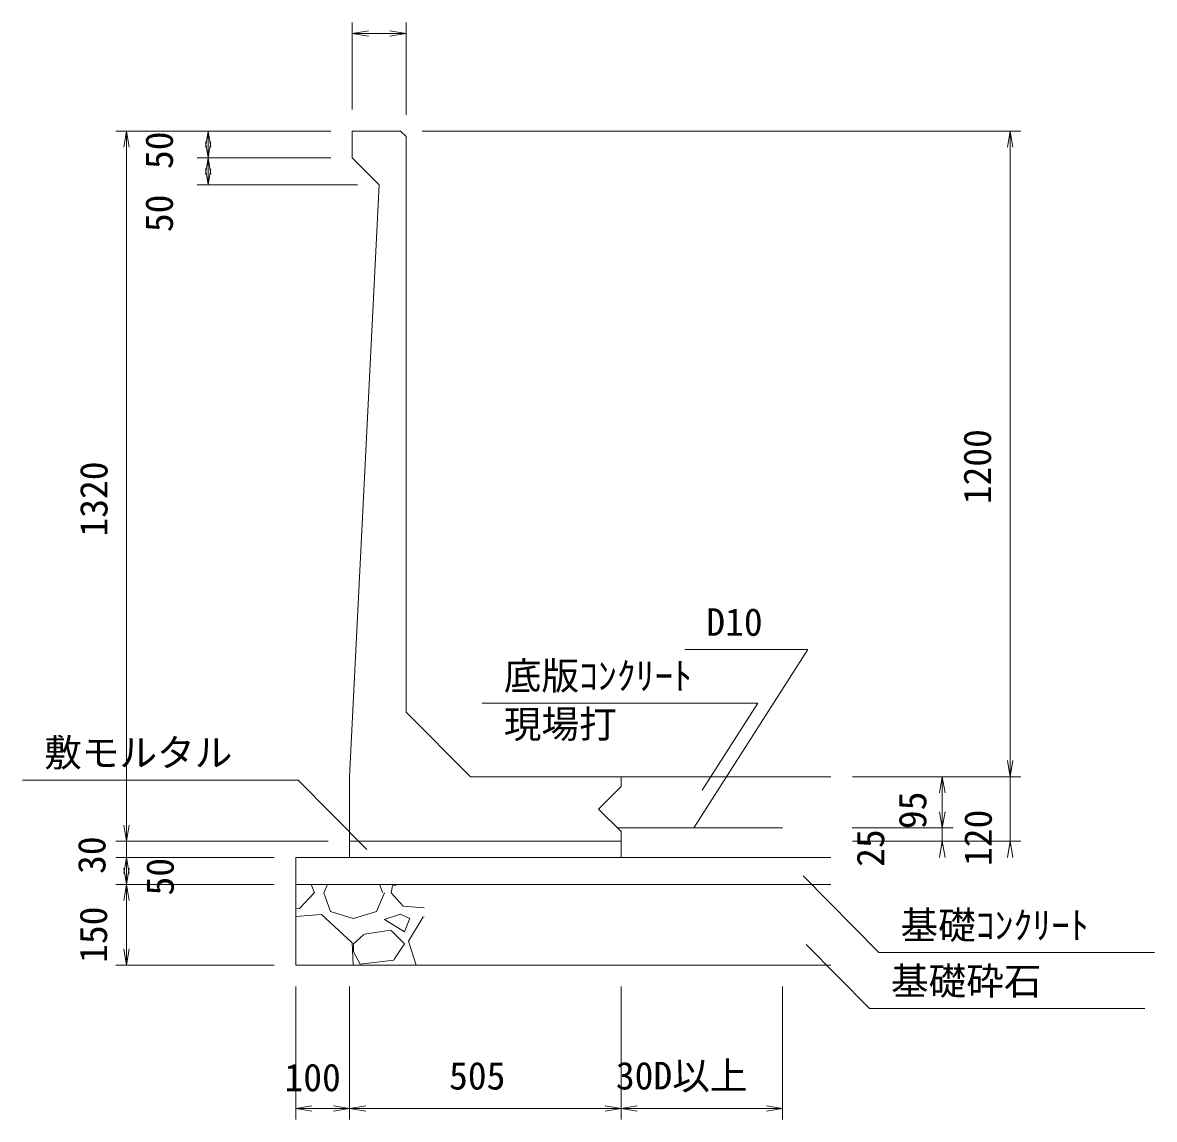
# Model space of a CAD drawing. Units: millimetres, scale not verified. Extents: x 5510 to 89610, y 3940 to 63340.
# Drawn here: x 27729 to 38249, y 28303 to 38494 of the extents above; entities that cross this region are included whole.
import ezdxf
from ezdxf.enums import TextEntityAlignment as Align

# ---------------------------------------------------------------- set-up
doc = ezdxf.new("R2010")
doc.units = ezdxf.units.MM
doc.header["$LTSCALE"] = 40
for name, color, linetype, lineweight in [('D-STR-DIM（寸法）', 7, 'Continuous', 18), ('D-STR-HTXT（旗揚げ）', 2, 'Continuous', 18), ('D-STR-STRn（構造物）', 7, 'Continuous', 18), ('D-STR（構造物外形線）', 1, 'Continuous', 18)]:
    doc.layers.add(name, color=color, linetype=linetype, lineweight=lineweight)
doc.layers.add('D-STR-TXT（文字）', color=7, linetype='Continuous')
doc.styles.add('ＭＳ ゴシック', font='')
doc.styles.get('ＭＳ ゴシック').set_extended_font_data('MS Gothic')

msp = doc.modelspace()

# ---------------------------------------------------------------- linework, layer by layer
at = {"layer": 'D-STR-DIM（寸法）'}
for p, q in [((30792.72, 37686.82), (30792.72, 38493.96)), ((30792.72, 38393.96), (30942.72, 38418.96)), ((31142.72, 38418.96), (31292.72, 38393.96)), ((31292.72, 37636.82), (31292.72, 38493.96)), ((30792.72, 38393.96), (30812.72, 38393.96)), ((30942.72, 38368.96), (30792.72, 38393.96)), ((30812.72, 38393.96), (31272.72, 38393.96)), ((31292.72, 38393.96), (31142.72, 38368.96)), ((31292.72, 38393.96), (31272.72, 38393.96)), ((30592.72, 37486.82), (28594.83, 37486.82)), ((28669.83, 37336.82), (28694.83, 37486.82)), ((28694.83, 37486.82), (28694.83, 37466.82)), ((28694.83, 37486.82), (28719.83, 37336.82)), ((28694.83, 37466.82), (28694.83, 30906.82)), ((30592.72, 37486.82), (29352.92, 37486.82)), ((29427.92, 37336.82), (29452.92, 37486.82)), ((29452.92, 37486.82), (29452.92, 37466.82)), ((29452.92, 37486.82), (29477.92, 37336.82)), ((29452.92, 37466.82), (29452.92, 37256.82)), ((31442.72, 37486.82), (37007.54, 37486.82)), ((36882.54, 37336.82), (36907.54, 37486.82)), ((36907.54, 37486.82), (36907.54, 37466.82)), ((36907.54, 37486.82), (36932.54, 37336.82)), ((36907.54, 31506.82), (36907.54, 37466.82)), ((29452.92, 37236.82), (29427.92, 37386.82)), ((29477.92, 37386.82), (29452.92, 37236.82)), ((29452.92, 37236.82), (29452.92, 37256.82)), ((30592.72, 37236.82), (29352.92, 37236.82)), ((30592.72, 37236.82), (29352.92, 37236.82)), ((29427.92, 37086.82), (29452.92, 37236.82)), ((29452.92, 36986.82), (29427.92, 37136.82)), ((29452.92, 37236.82), (29452.92, 37216.82)), ((29452.92, 37236.82), (29477.92, 37086.82)), ((29452.92, 37216.82), (29452.92, 37006.82)), ((29477.92, 37136.82), (29452.92, 36986.82)), ((30842.72, 36986.82), (29352.92, 36986.82)), ((29452.92, 36986.82), (29452.92, 37006.82)), ((36907.54, 31486.82), (36882.54, 31636.82)), ((36907.54, 31486.82), (36882.54, 31636.82)), ((36932.54, 31636.82), (36907.54, 31486.82)), ((36932.54, 31636.82), (36907.54, 31486.82)), ((35442.72, 31486.82), (36377.84, 31486.82)), ((35442.72, 31486.82), (37007.54, 31486.82)), ((35442.72, 31486.82), (37007.54, 31486.82)), ((36252.84, 31336.82), (36277.84, 31486.82)), ((36277.84, 31486.82), (36277.84, 31466.82)), ((36277.84, 31486.82), (36302.84, 31336.82)), ((36277.84, 31466.82), (36277.84, 31031.82)), ((36907.54, 31506.82), (36907.54, 31526.82)), ((36907.54, 31486.82), (36907.54, 31506.82)), ((36907.54, 31486.82), (36907.54, 31506.82)), ((36907.54, 31486.82), (36907.54, 30886.82)), ((36277.84, 31011.82), (36252.84, 31161.82)), ((36277.84, 31011.82), (36252.84, 31161.82)), ((36302.84, 31161.82), (36277.84, 31011.82)), ((36302.84, 31161.82), (36277.84, 31011.82)), ((28694.83, 30886.82), (28669.83, 31036.82)), ((28694.83, 30886.82), (28669.83, 31036.82)), ((28719.83, 31036.82), (28694.83, 30886.82)), ((28719.83, 31036.82), (28694.83, 30886.82)), ((36277.84, 31031.82), (36277.84, 31051.82)), ((35440.3, 31011.82), (36377.84, 31011.82)), ((35440.3, 31011.82), (36377.84, 31011.82)), ((36277.84, 31011.82), (36277.84, 31031.82)), ((36277.84, 31011.82), (36277.84, 31031.82)), ((36277.84, 31011.82), (36277.84, 30886.82)), ((30567.72, 30886.82), (28594.83, 30886.82)), ((30567.72, 30886.82), (28594.83, 30886.82)), ((28694.83, 30906.82), (28694.83, 30926.82)), ((28694.83, 30886.82), (28694.83, 30906.82)), ((28694.83, 30886.82), (28694.83, 30906.82)), ((28694.83, 30886.82), (28694.83, 30736.82)), ((35442.72, 30886.82), (36377.84, 30886.82)), ((35442.72, 30886.82), (37007.54, 30886.82)), ((36252.84, 30736.82), (36277.84, 30886.82)), ((36277.84, 30886.82), (36277.84, 30866.82)), ((36277.84, 30886.82), (36302.84, 30736.82)), ((36277.84, 30866.82), (36277.84, 30846.82)), ((36882.54, 30736.82), (36907.54, 30886.82)), ((36907.54, 30886.82), (36907.54, 30866.82)), ((36907.54, 30886.82), (36932.54, 30736.82)), ((36907.54, 30866.82), (36907.54, 30846.82)), ((30067.72, 30736.82), (28594.83, 30736.82)), ((30067.72, 30736.82), (28594.83, 30736.82)), ((28669.83, 30586.82), (28694.83, 30736.82)), ((28669.83, 30586.82), (28694.83, 30736.82)), ((28694.83, 30736.82), (28694.83, 30716.82)), ((28694.83, 30736.82), (28719.83, 30586.82)), ((28694.83, 30736.82), (28694.83, 30716.82)), ((28694.83, 30736.82), (28719.83, 30586.82)), ((28694.83, 30486.82), (28669.83, 30636.82)), ((28694.83, 30716.82), (28694.83, 30506.82)), ((28694.83, 30716.82), (28694.83, 30696.82)), ((28719.83, 30636.82), (28694.83, 30486.82)), ((30067.72, 30486.82), (28594.83, 30486.82)), ((30067.72, 30486.82), (28594.83, 30486.82)), ((28669.83, 30336.82), (28694.83, 30486.82)), ((28694.83, 30486.82), (28694.83, 30506.82)), ((28694.83, 30486.82), (28694.83, 30466.82)), ((28694.83, 30486.82), (28719.83, 30336.82)), ((28694.83, 30466.82), (28694.83, 29756.82)), ((28694.83, 29736.82), (28669.83, 29886.82)), ((28719.83, 29886.82), (28694.83, 29736.82)), ((30067.72, 29736.82), (28594.83, 29736.82)), ((28694.83, 29736.82), (28694.83, 29756.82)), ((30267.72, 29536.82), (30267.72, 28303.38)), ((30767.72, 29536.82), (30767.72, 28303.38)), ((30767.72, 29536.82), (30767.72, 28303.38)), ((33292.72, 29536.82), (33292.72, 28303.38)), ((33292.72, 29536.82), (33292.72, 28303.38)), ((34792.72, 29536.82), (34792.72, 28303.38)), ((30267.72, 28403.38), (30417.72, 28428.38)), ((30267.72, 28403.38), (30287.72, 28403.38)), ((30417.72, 28378.38), (30267.72, 28403.38)), ((30287.72, 28403.38), (30747.72, 28403.38)), ((30617.72, 28428.38), (30767.72, 28403.38)), ((30767.72, 28403.38), (30617.72, 28378.38)), ((30767.72, 28403.38), (30747.72, 28403.38)), ((30767.72, 28403.38), (30917.72, 28428.38)), ((30767.72, 28403.38), (30787.72, 28403.38)), ((30917.72, 28378.38), (30767.72, 28403.38)), ((30787.72, 28403.38), (33272.72, 28403.38)), ((33142.72, 28428.38), (33292.72, 28403.38)), ((33292.72, 28403.38), (33142.72, 28378.38)), ((33292.72, 28403.38), (33272.72, 28403.38)), ((33292.72, 28403.38), (33442.72, 28428.38)), ((33292.72, 28403.38), (33312.72, 28403.38)), ((33442.72, 28378.38), (33292.72, 28403.38)), ((33312.72, 28403.38), (34772.72, 28403.38)), ((34642.72, 28428.38), (34792.72, 28403.38)), ((34792.72, 28403.38), (34642.72, 28378.38)), ((34792.72, 28403.38), (34772.72, 28403.38))]:
    msp.add_line(p, q, dxfattribs=at)
at = {"layer": 'D-STR-HTXT（旗揚げ）'}
for p, q in [((35028.37, 32669.43), (33883.91, 32669.43)), ((35028.37, 32669.43), (33969.15, 31011.82)), ((34561.42, 32169.53), (32001.6, 32169.53)), ((34561.42, 32169.53), (34045.67, 31362.42)), ((30288.89, 31455.37), (27729.07, 31455.37)), ((30927.5, 30810.61), (30288.89, 31455.37)), ((34982.95, 30565.22), (35688.93, 29852.44)), ((35011.84, 29927.62), (35600.18, 29333.61)), ((38248.75, 29852.44), (35688.93, 29852.44)), ((38160, 29333.61), (35600.18, 29333.61))]:
    msp.add_line(p, q, dxfattribs=at)
at = {"layer": 'D-STR-STRn（構造物）', "color": 4}
for p, q in [((33292.72, 31486.82), (35242.72, 31486.82)), ((33292.72, 30736.82), (35242.72, 30736.82))]:
    msp.add_line(p, q, dxfattribs=at)
at = {"layer": 'D-STR-STRn（構造物）'}
for p, q in [((30767.72, 30886.82), (30767.72, 30736.82)), ((33292.72, 30886.82), (33292.72, 30736.82)), ((30267.72, 30736.82), (30267.72, 29736.82)), ((30267.72, 30736.82), (34017.72, 30736.82)), ((30267.72, 30486.82), (35242.72, 30486.82)), ((30303.99, 30262.53), (30441.49, 30412.53)), ((30441.44, 30409.6), (30412.48, 30486.82)), ((30564.3, 30486.82), (30528.59, 30409.45)), ((30591.23, 30234.41), (30528.73, 30409.41)), ((31091.89, 30409.76), (31016.89, 30234.76)), ((31078.44, 30409.69), (31045.38, 30486.82)), ((31153.38, 30408.85), (31265.88, 30283.85)), ((31153.64, 30409.31), (31166.14, 30471.81)), ((31166.77, 30472.66), (31223.43, 30486.82)), ((30267.72, 30263.91), (30304.93, 30260.67)), ((30267.72, 30188.37), (30503.44, 30208.01)), ((30503.08, 30209.6), (30790.58, 29947.1)), ((30802.84, 30171.09), (30590.34, 30233.59)), ((31017.29, 30233.56), (30804.79, 30171.06)), ((31090.98, 30159.68), (31240.98, 30209.68)), ((31241.57, 30208.68), (31329.07, 30171.18)), ((31267.44, 30285.67), (31462.56, 30268.71)), ((31279.64, 30047.37), (31092.14, 30159.87)), ((31329.01, 30172.13), (31279.01, 30047.13)), ((31314.73, 29959.99), (31452.23, 30184.99)), ((31453.44, 30183.01), (31462.56, 30183.77)), ((30801.86, 29932.56), (30901.86, 30020.06)), ((30902.25, 30022.92), (31152.25, 30060.42)), ((31153.8, 30059.68), (31278.8, 29934.68)), ((30791.41, 29947.2), (30801.43, 29736.82)), ((30803.79, 29859.62), (30803.79, 29934.62)), ((31279.12, 29934.8), (31179.12, 29784.8)), ((31387.49, 29736.82), (31316.15, 29959.75)), ((30866.92, 29746.92), (30804.42, 29859.42)), ((31178.39, 29784.06), (30865.88, 29746.56)), ((30267.72, 29736.82), (35242.72, 29736.82))]:
    msp.add_line(p, q, dxfattribs=at)
at = {"layer": 'D-STR（構造物外形線）'}
for p, q in [((31242.72, 37486.82), (30792.72, 37486.82)), ((30792.72, 37486.82), (30792.72, 37236.82)), ((31242.72, 37486.82), (31292.72, 37436.82)), ((31292.72, 32086.82), (31292.72, 37436.82)), ((30792.72, 37236.82), (31042.72, 36986.82)), ((31042.72, 36986.82), (30767.72, 31486.82)), ((31892.72, 31486.82), (31292.72, 32086.82)), ((30767.72, 31486.82), (30767.72, 30886.82)), ((33292.72, 31486.82), (31892.72, 31486.82)), ((33292.72, 31396.82), (33292.72, 31486.82)), ((33292.72, 31396.82), (33082.72, 31186.82)), ((33082.72, 31186.82), (33292.72, 30976.82)), ((33292.72, 30886.82), (33292.72, 30976.82)), ((30767.72, 30886.82), (33292.72, 30886.82))]:
    msp.add_line(p, q, dxfattribs=at)
at = {"layer": 'D-STR（構造物外形線）', "color": 3}
msp.add_line((33257.72, 31011.82), (34792.72, 31011.82), dxfattribs=at)

# ---------------------------------------------------------------- texts
at = {"layer": 'D-STR-DIM（寸法）', "style": 'ＭＳ ゴシック'}
for s, p in [('50', (29202.92, 37133.52)), ('50', (29202.92, 36547.71)), ('1200', (36807.54, 34018.67)), ('1320', (28594.83, 33718.67)), ('95', (36205.96, 31000.16)), ('120', (36814.58, 30657.38)), ('25', (35814.47, 30649.57)), ('30', (28576.03, 30583.52)), ('50', (29210.76, 30383.52)), ('150', (28591.15, 29757.38))]:
    msp.add_text(s, height=256.6, rotation=90, dxfattribs=at).set_placement(p, align=Align.BOTTOM_LEFT)
for s, p in [('505', (31692.66, 28503.38)), ('30D以上', (33243.53, 28504.16)), ('100', (30163.28, 28487.84))]:
    msp.add_text(s, height=256.6, dxfattribs=at).set_placement(p, align=Align.BOTTOM_LEFT)
at = {"layer": 'D-STR-TXT（文字）', "style": 'ＭＳ ゴシック'}
for s, p in [('D10', (34083.91, 32719.43)), ('底版ｺﾝｸﾘｰﾄ', (32201.6, 32219.53)), ('現場打', (32201.6, 31770.55)), ('敷モルタル', (27929.07, 31505.37)), ('基礎ｺﾝｸﾘｰﾄ', (35888.93, 29902.44)), ('基礎砕石', (35800.18, 29383.61))]:
    msp.add_text(s, height=256.6, dxfattribs=at).set_placement(p, align=Align.BOTTOM_LEFT)

doc.saveas('drawing.dxf')
